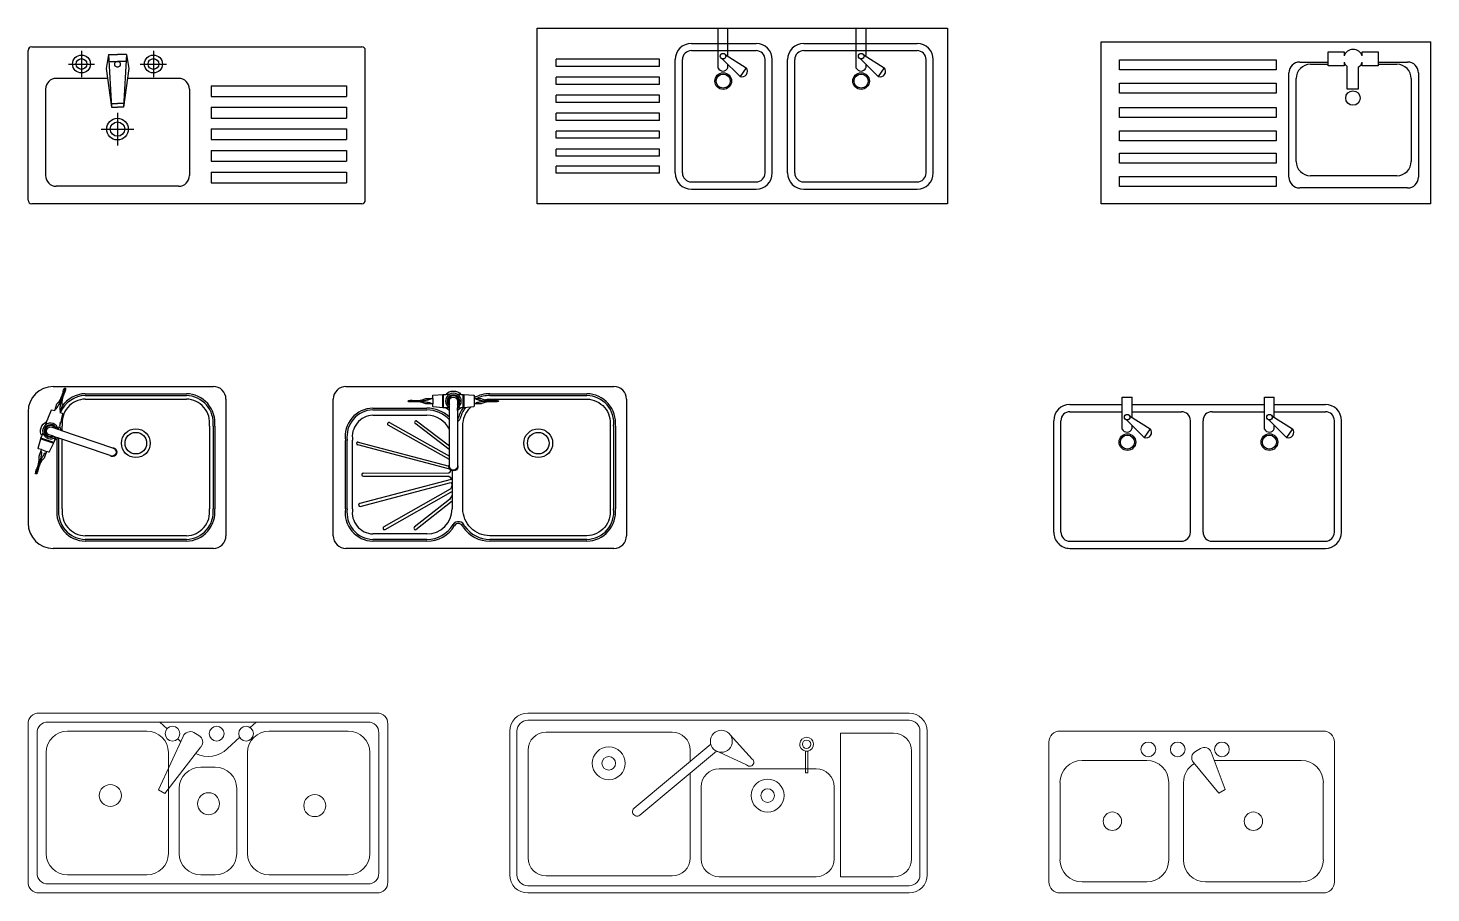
# Model space of a CAD drawing. Header units: inches. Extents: x 5220 to 5724, y 3395 to 3750.
# Drawn here: x 5404.4 to 5546.2, y 3479.5 to 3567 of the extents above; entities that cross this region are included whole.
import ezdxf

# ---------------------------------------------------------------- set-up
doc = ezdxf.new("R2010")
doc.units = ezdxf.units.IN
doc.header["$MEASUREMENT"] = 0
doc.layers.add('EX-A-FLOR-FIXT', color=250, linetype='Continuous')

# ---------------------------------------------------------------- blocks, each defined once
blk = doc.blocks.new('A$C27DD639B')
for p, q in [((0, 0), (0, 450)), ((0, 450), (916.2, 450)), ((916.2, 0), (916.2, 450)), ((50.5, 372.3), (50.5, 400.1)), ((50.5, 400.1), (486.3, 400.1)), ((486.3, 400.1), (486.3, 372.3)), ((551.5, 394.1), (630.4, 394.1)), ((630.4, 383.4), (630.4, 422.8)), ((630.4, 422.8), (674.9, 422.8)), ((674.9, 422.8), (674.9, 411.1)), ((674.9, 394.1), (674.9, 383.4)), ((725.3, 411.7), (725.3, 422.8)), ((725.3, 422.8), (769.8, 422.8)), ((725.3, 383.4), (725.3, 393.5)), ((769.8, 422.8), (769.8, 383.4)), ((769.8, 394.1), (851.5, 394.1)), ((486.3, 372.3), (50.5, 372.3)), ((521.5, 74.1), (521.5, 364.1)), ((581.5, 388), (630.4, 388)), ((674.9, 383.4), (630.4, 383.4)), ((683, 318.7), (683, 382.1)), ((714.2, 379.9), (714.2, 318.7)), ((769.8, 383.4), (725.3, 383.4)), ((769.8, 388), (821.5, 388)), ((881.5, 364.1), (881.5, 74.1)), ((50.5, 307.4), (50.5, 335.2)), ((50.5, 335.2), (486.3, 335.2)), ((486.3, 335.2), (486.3, 307.4)), ((541.5, 118), (541.5, 348)), ((714.2, 318.7), (683, 318.7)), ((861.5, 348), (861.5, 118)), ((486.3, 307.4), (50.5, 307.4)), ((50.5, 240.3), (50.5, 268.1)), ((50.5, 268.1), (486.3, 268.1)), ((486.3, 240.3), (50.5, 240.3)), ((486.3, 268.1), (486.3, 240.3)), ((50.5, 175.4), (50.5, 203.2)), ((50.5, 203.2), (486.3, 203.2)), ((486.3, 203.2), (486.3, 175.4)), ((486.3, 175.4), (50.5, 175.4)), ((50.5, 112.8), (50.5, 140.6)), ((50.5, 140.6), (486.3, 140.6)), ((486.3, 140.6), (486.3, 112.8)), ((486.3, 112.8), (50.5, 112.8)), ((50.5, 48), (50.5, 75.8)), ((50.5, 75.8), (486.3, 75.8)), ((486.3, 48), (50.5, 48)), ((486.3, 75.8), (486.3, 48)), ((851.5, 44.1), (551.5, 44.1)), ((821.5, 78), (581.5, 78)), ((916.2, 0), (0, 0))]:
    blk.add_line(p, q)
blk.add_circle((699.5, 294.1), 20.1)
for centre, radius, start, end in [((700.2, 402.6), 26.7, 19.9093, 161.5199), ((551.5, 364.1), 30, 90, 180), ((700.2, 402.6), 26.7, 198.4801, 230.0288), ((700.2, 402.6), 26.7, 301.5638, 340.0907), ((851.5, 364.1), 30, 0, 90), ((581.5, 348), 40, 90, 180), ((821.5, 348), 40, 0, 90), ((581.5, 118), 40, 180, 270), ((821.5, 118), 40, 270, 0), ((551.5, 74.1), 30, 180, 270), ((851.5, 74.1), 30, 270, 0)]:
    blk.add_arc(centre, radius, start, end)
blk = doc.blocks.new('A$C7C492201')
for p, q in [((10, 436.6), (927.3, 436.6)), ((0, 10), (0, 426.6)), ((148.5, 425.2), (148.5, 352.2)), ((223.5, 415), (217, 376.2)), ((223.5, 415), (231.8, 268.5)), ((223.5, 415), (248.5, 415)), ((224.6, 395.4), (248.5, 395.4)), ((273.5, 415), (248.5, 415)), ((272.3, 395.4), (248.5, 395.4)), ((273.5, 415), (265.2, 268.5)), ((273.5, 415), (279.9, 376.2)), ((348.5, 425.2), (348.5, 352.2)), ((937.3, 10), (937.3, 426.6)), ((111.9, 388.7), (185, 388.7)), ((217, 376.2), (231.8, 268.5)), ((279.9, 376.2), (265.2, 268.5)), ((311.9, 388.7), (385, 388.7)), ((48.5, 318.8), (48.5, 78.8)), ((220.8, 348.8), (78.5, 348.8)), ((418.5, 348.8), (276.2, 348.8)), ((448.5, 318.8), (448.5, 78.8)), ((509.1, 328.4), (509.1, 298.4)), ((509.1, 328.4), (885, 328.4)), ((885, 328.4), (885, 298.4)), ((231.3, 278.6), (248.5, 278.6)), ((265.6, 278.6), (248.5, 278.6)), ((509.1, 298.4), (885, 298.4)), ((231.8, 268.5), (248.5, 268.5)), ((265.2, 268.5), (248.5, 268.5)), ((248.5, 252.8), (248.5, 162.6)), ((509.1, 268.4), (509.1, 238.4)), ((509.1, 268.4), (885, 268.4)), ((509.1, 238.4), (885, 238.4)), ((885, 268.4), (885, 238.4)), ((203.4, 207.7), (293.5, 207.7)), ((509.1, 208.4), (885, 208.4)), ((509.1, 208.4), (509.1, 178.4)), ((885, 208.4), (885, 178.4)), ((509.1, 178.4), (885, 178.4)), ((509.1, 148.4), (509.1, 118.4)), ((509.1, 148.4), (885, 148.4)), ((509.1, 118.4), (885, 118.4)), ((885, 148.4), (885, 118.4)), ((509.1, 88.4), (509.1, 58.4)), ((509.1, 88.4), (885, 88.4)), ((885, 88.4), (885, 58.4)), ((418.5, 48.8), (78.5, 48.8)), ((509.1, 58.4), (885, 58.4)), ((927.3, 0), (10, 0))]:
    blk.add_line(p, q)
for centre, radius in [((148.5, 388.7), 25), ((148.5, 388.7), 15), ((348.5, 388.7), 25), ((348.5, 388.7), 15), ((248.5, 207.7), 30), ((248.5, 207.7), 20)]:
    blk.add_circle(centre, radius)
for centre, radius, start, end in [((10, 426.6), 10, 90, 180), ((927.3, 426.6), 10, 0, 90), ((247.3, 388), 7.19, 80.5252, 279.4748), ((249.6, 388), 7.19, 260.5252, 99.4748), ((78.5, 318.8), 30, 90, 180), ((418.5, 318.8), 30, 0, 90), ((78.5, 78.8), 30, 180, 270), ((418.5, 78.8), 30, 270, 0), ((10, 10), 10, 180, 270), ((927.3, 10), 10, 270, 0)]:
    blk.add_arc(centre, radius, start, end)
blk = doc.blocks.new('A$C6CB038CA')
for p, q in [((0, 0), (0, 488.5)), ((0, 488.5), (1140.7, 488.5)), ((502.8, 377.5), (502.8, 488.5)), ((529.8, 412.8), (529.8, 488.5)), ((886.8, 377.5), (886.8, 488.5)), ((913.8, 412.8), (913.8, 488.5)), ((1140.7, 488.5), (1140.7, 0)), ((428.4, 445.8), (608.4, 445.8)), ((740.8, 445.8), (1055.8, 445.8)), ((52.2, 382.1), (52.2, 402.1)), ((339.4, 402.1), (52.2, 402.1)), ((339.4, 382.1), (339.4, 402.1)), ((383.4, 85.8), (383.4, 400.8)), ((403.4, 85.8), (403.4, 400.8)), ((428.4, 425.8), (608.4, 425.8)), ((563.7, 353.9), (514.9, 402.4)), ((521.9, 415.4), (580.3, 378.4)), ((633.4, 85.8), (633.4, 400.8)), ((653.4, 85.8), (653.4, 400.8)), ((695.8, 85.8), (695.8, 400.8)), ((715.8, 85.8), (715.8, 400.8)), ((740.8, 425.8), (1055.8, 425.8)), ((947.8, 353.9), (899, 402.4)), ((906, 415.4), (964.3, 378.4)), ((1080.8, 85.8), (1080.8, 400.8)), ((1100.8, 85.8), (1100.8, 400.8)), ((339.4, 382.1), (52.2, 382.1)), ((52.2, 332.1), (52.2, 352.1)), ((339.4, 352.1), (52.2, 352.1)), ((339.4, 332.1), (339.4, 352.1)), ((529.8, 377.6), (529.8, 387.6)), ((580.3, 378.4), (563.7, 353.9)), ((913.8, 377.6), (913.8, 387.6)), ((964.3, 378.4), (947.8, 353.9)), ((339.4, 332.1), (52.2, 332.1)), ((52.2, 282.1), (52.2, 302.1)), ((339.4, 302.1), (52.2, 302.1)), ((339.4, 282.1), (52.2, 282.1)), ((339.4, 282.1), (339.4, 302.1)), ((52.2, 232.1), (52.2, 252.1)), ((339.4, 252.1), (52.2, 252.1)), ((339.4, 232.1), (339.4, 252.1)), ((339.4, 232.1), (52.2, 232.1)), ((52.2, 182.1), (52.2, 202.1)), ((339.4, 202.1), (52.2, 202.1)), ((339.4, 182.1), (339.4, 202.1)), ((339.4, 182.1), (52.2, 182.1)), ((52.2, 132.1), (52.2, 152.1)), ((339.4, 152.1), (52.2, 152.1)), ((339.4, 132.1), (52.2, 132.1)), ((339.4, 132.1), (339.4, 152.1)), ((52.2, 84.8), (52.2, 104.8)), ((339.4, 104.8), (52.2, 104.8)), ((339.4, 84.8), (52.2, 84.8)), ((339.4, 84.8), (339.4, 104.8)), ((428.4, 60.8), (608.4, 60.8)), ((428.4, 40.8), (608.4, 40.8)), ((740.8, 60.8), (1055.8, 60.8)), ((740.8, 40.8), (1055.8, 40.8)), ((1140.7, 0), (0, 0))]:
    blk.add_line(p, q)
for centre, radius in [((516.4, 410.5), 7.79), ((900.5, 410.5), 7.79), ((516.9, 341.2), 23.1), ((516.9, 341.3), 19.5), ((900.1, 341.2), 23.1), ((900.2, 341.3), 19.5)]:
    blk.add_circle(centre, radius)
for centre, radius, start, end in [((428.4, 400.8), 45, 90, 180), ((608.4, 400.8), 45, 0, 90), ((740.8, 400.8), 45, 90, 180), ((1055.8, 400.8), 45, 0, 90), ((428.4, 400.8), 25, 90, 180), ((608.4, 400.8), 25, 0, 90), ((740.8, 400.8), 25, 90, 180), ((1055.8, 400.8), 25, 0, 90), ((516.1, 383.8), 14.9, 205.1043, 335.2171), ((568.7, 368.6), 15.5, 251.2024, 39.3215), ((900.1, 383.8), 14.9, 205.1043, 335.2171), ((952.8, 368.6), 15.5, 251.2024, 39.3215), ((428.4, 85.8), 45, 180, 270), ((428.4, 85.8), 25, 180, 270), ((608.4, 85.8), 25, 270, 0), ((608.4, 85.8), 45, 270, 0), ((740.8, 85.8), 45, 180, 270), ((740.8, 85.8), 25, 180, 270), ((1055.8, 85.8), 25, 270, 0), ((1055.8, 85.8), 45, 270, 0)]:
    blk.add_arc(centre, radius, start, end)
blk = doc.blocks.new('A$C153F49BB')
at = {"ltscale": 1000}
for p, q in [((70, 450), (515, 450)), ((159.1, 430), (440, 430)), ((159.1, 425), (440, 425)), ((159.1, 415), (440, 415)), ((550, 415), (550, 35)), ((0, 380), (0, 70)), ((95, 327.1), (95, 340)), ((504.1, 340), (504.1, 110)), ((514.1, 340), (514.1, 110)), ((519.1, 340), (519.1, 110)), ((71.4, 294.4), (35.9, 306.6)), ((69.4, 292.5), (36.2, 303.8)), ((36.9, 274.5), (51, 269.7)), ((80, 304.4), (80, 110)), ((85, 306.7), (85, 110)), ((95, 110), (95, 303.3)), ((440, 35), (159.1, 35)), ((440, 25), (159.1, 25)), ((440, 20), (159.1, 20)), ((515, 0), (70, 0))]:
    blk.add_line(p, q, dxfattribs=at)
blk.add_lwpolyline([(90.4, 328.6), (235, 279.2, -0.164418), (240, 278.8, -0.849314), (231.9, 255.1, -0.164418), (227.7, 257.9), (83.1, 307.4, -0.107035), (73.4, 300.5), (71.4, 294.4), (69.4, 292.5), (70.4, 292.1), (59, 268.2, -0.392238), (57.5, 267.5), (51, 269.7), (44.6, 251.2, 0.095415), (32.6, 233.7, 0.01788), (27.8, 218.9, -0.110831), (23.2, 207.7, -0.841313), (20.8, 208.5, -0.110831), (24, 220.2, 0.01788), (29.3, 234.8, 0.091516), (30.5, 256), (36.9, 274.5), (29.2, 277.1, -0.392238), (28.4, 278.6), (35.2, 304.2), (36.2, 303.8), (35.9, 306.6), (38, 312.6, -0.44599), (51.5, 352.2), (53.6, 358.2), (55.5, 360.2), (54.5, 360.5), (64.8, 384.9, -0.392238), (66.3, 385.6), (74, 382.9), (80.3, 401.5, 0.091516), (92.3, 419, 0.01788), (97.1, 433.7, -0.110831), (101.8, 445, -0.841313), (104.1, 444.2, -0.110831), (100.9, 432.4, 0.01788), (95.6, 417.9, 0.095415), (94.5, 396.6), (88.1, 378.1), (94.6, 375.9, -0.392238), (95.4, 374.4), (89.7, 348.5), (88.7, 348.8), (89, 346.1), (87, 340, -0.107035)], format="xyb", close=True, dxfattribs=at)
for points in [[(75.3, 386.7, 0.255199), (80.1, 390.7, 0.005211), (85.3, 399.3, 0.044747), (87.8, 404.2), (101.8, 445)], [(104.1, 444.2), (90.2, 403.4, 0.044747), (89.1, 398, 0.005211), (88, 388, 0.255199), (89.3, 381.9)], [(51.5, 352.2), (48.4, 343.2, 0.279954), (41, 321.6), (38, 312.6)], [(76.6, 309.6), (68.2, 312.5), (58.8, 315.7, -1), (66.1, 337), (75.5, 333.8), (83.9, 330.9)], [(90.4, 328.6), (83.9, 330.9, 0.001876), (83.9, 331), (87, 340)], [(83.1, 307.4), (76.6, 309.6, -0.001876), (76.5, 309.5), (73.4, 300.5)], [(235, 279.2), (236.1, 278.8, -1.092181), (228.8, 257.5), (227.7, 257.9)], [(35.6, 270.8, -0.255199), (37, 264.7, -0.005211), (35.8, 254.7, -0.044747), (34.7, 249.2), (20.8, 208.5)], [(23.2, 207.7), (37.1, 248.4, -0.044747), (39.6, 253.4, -0.005211), (44.8, 262, -0.255199), (49.6, 266)]]:
    blk.add_lwpolyline(points, format="xyb", dxfattribs=at)
for radius in [40, 30]:
    blk.add_circle((299.5, 292.4), radius, dxfattribs=at)
for centre, radius, start, end in [((70, 380), 70, 90, 180), ((160.8, 348.8), 81.2, 91.1922, 145.4805), ((438.3, 348.8), 81.2, 353.7986, 88.8078), ((515, 415), 35, 0, 90), ((160.8, 348.7), 76.3, 91.2742, 157.9087), ((160.8, 348.7), 66.4, 91.477, 187.5055), ((438.3, 348.7), 76.3, 353.4172, 88.7258), ((438.3, 348.7), 66.4, 352.4945, 88.523), ((62.5, 326.3), 21.9, 192.3816, 309.8224), ((62.5, 326.3), 17.5, 21.1072, 301.0968), ((62.5, 326.3), 15, 29.6923, 292.5116), ((62.5, 326.3), 21.9, 12.3816, 129.8224), ((160.8, 101.2), 81.2, 173.7986, 268.8078), ((160.8, 101.3), 76.3, 173.4172, 268.7258), ((160.8, 101.3), 66.4, 172.4945, 268.523), ((438.3, 101.3), 66.4, 271.477, 7.5055), ((438.3, 101.3), 76.3, 271.2742, 6.5828), ((438.3, 101.2), 81.2, 271.1922, 6.2014), ((70, 70), 70, 180, 270), ((515, 35), 35, 270, 0)]:
    blk.add_arc(centre, radius, start, end, dxfattribs=at)
blk = doc.blocks.new('A$C63A909BA')
at = {"ltscale": 1000}
for p, q in [((35, 450), (780, 450)), ((435, 430), (705, 430)), ((0, 35), (0, 415)), ((110, 390), (260, 390)), ((276.5, 416.8), (276.5, 401.9)), ((304, 391.8), (304, 426.9)), ((306.5, 390.6), (306.5, 428.1)), ((361.1, 390.6), (361.1, 428.1)), ((361.1, 390.6), (361.1, 428.1)), ((363.6, 391.8), (363.6, 426.9)), ((363.6, 391.8), (363.6, 426.9)), ((391.1, 416.8), (391.1, 401.9)), ((435, 425), (705, 425)), ((815, 415), (815, 35)), ((110, 385), (260, 385)), ((110.1, 370), (260, 370)), ((231.3, 354.2), (322.5, 284.8)), ((322.5, 247.1), (152.9, 342.1)), ((156.2, 349.5), (322.5, 256.2)), ((322.3, 274.7), (226.3, 347.8)), ((779.1, 340), (779.1, 110)), ((784.1, 340), (784.1, 110)), ((33.7, 110), (33.7, 300)), ((38.7, 110), (38.7, 300)), ((53.7, 109.6), (53.7, 300.4)), ((323.9, 220.1), (68.4, 287.6)), ((69.4, 295.6), (321.6, 228.8)), ((83.5, 208.9), (321.1, 210.1)), ((83.5, 200.9), (321.1, 200.9)), ((330, 216), (330, 110)), ((327.7, 191.9), (73.3, 124.7)), ((74.4, 116.7), (327, 183.6)), ((324.6, 164.9), (140.7, 59.8)), ((144, 52.4), (326.2, 156.7)), ((322.6, 136.3), (224.3, 58.6)), ((229.3, 52.2), (330, 131.8)), ((260, 40), (110.1, 40)), ((780, 0), (35, 0)), ((260, 25), (110, 25)), ((260, 20), (110, 20)), ((705, 25), (435, 25)), ((705, 20), (435, 20))]:
    blk.add_line(p, q, dxfattribs=at)
blk.add_lwpolyline([(345, 383.7), (345, 230.9, -0.164418), (346.3, 226, -0.849314), (321.3, 226, -0.164418), (322.5, 230.9), (322.5, 383.7, -0.107035), (312.9, 390.6), (306.5, 390.6), (304, 391.8), (304, 390.8), (277.7, 393.7, -0.392238), (276.5, 395), (276.5, 401.9), (256.9, 401.9, 0.095415), (236.4, 407.6, 0.01788), (221, 407.3, -0.110831), (208.8, 408.1, -0.841313), (208.8, 410.6, -0.110831), (221, 411.4, 0.01788), (236.4, 411.1, 0.091516), (256.9, 416.8), (276.5, 416.8), (276.5, 424.9, -0.392238), (277.7, 426.1), (304, 427.9), (304, 426.9), (306.5, 428.1), (312.9, 428.1, -0.44599), (354.7, 428.1), (361.1, 428.1), (363.6, 426.9), (363.6, 427.9), (389.9, 426.1, -0.392238), (391.1, 424.9), (391.1, 416.8), (410.7, 416.8, 0.091516), (431.2, 411.1, 0.01788), (446.6, 411.4, -0.110831), (458.8, 410.6, -0.841313), (458.8, 408.1, -0.110831), (446.6, 407.3, 0.01788), (431.2, 407.6, 0.095415), (410.7, 401.9), (391.1, 401.9), (391.1, 395, -0.392238), (389.9, 393.7), (363.6, 390.8), (363.6, 391.8), (361.1, 390.6), (354.7, 390.6, -0.107035)], format="xyb", close=True, dxfattribs=at)
for points in [[(354.7, 428.1), (345.2, 428.1, 0.279954), (322.4, 428.1), (312.9, 428.1)], [(272.6, 416.8, -0.255199), (267.2, 413.5, -0.005211), (257.4, 411.4, -0.044747), (251.9, 410.6), (208.8, 410.6)], [(208.8, 408.1), (251.9, 408.1, -0.044747), (257.4, 407.3, -0.005211), (267.2, 405.2, -0.255199), (272.6, 402)], [(322.5, 383.7), (322.5, 390.5, -0.001876), (322.4, 390.6), (312.9, 390.6)], [(322.5, 390.5), (322.5, 399.4), (322.5, 409.4, -1), (345, 409.4), (345, 399.4), (345, 390.5)], [(345, 383.7), (345, 390.5, 0.001876), (345.2, 390.6), (354.7, 390.6)], [(419.4, 413.4, -0.052389), (435, 415), (705, 415, -0.445378), (769.1, 340), (769.1, 110, -0.445378), (705, 35), (435, 35, -0.414214), (360, 110), (360, 340, -0.197917), (381.8, 392.8)], [(391.1, 400.8, -0.006105), (392.6, 401.9, -0.006105)], [(395, 416.8, 0.255199), (400.4, 413.5, 0.005211), (410.2, 411.4, 0.044747), (415.7, 410.6), (458.8, 410.6)], [(458.8, 408.1), (415.7, 408.1, 0.044747), (410.2, 407.3, 0.005211), (400.4, 405.2, 0.255199), (395, 402)], [(345, 230.9), (345, 229.7, -1.092181), (322.5, 229.7), (322.5, 230.9)]]:
    blk.add_lwpolyline(points, format="xyb", dxfattribs=at)
for points in [[(322.5, 274.5), (322.3, 274.7)], [(321.1, 210.1), (324.9, 212.7), (326.8, 215.4), (327.5, 216.7), (327.4, 217.2)], [(321.1, 200.9), (324.9, 198.3), (326.9, 195.6), (327.5, 194.3), (326.9, 191.7)], [(326.6, 157.4), (329.9, 157.4), (330.6, 152.1), (330.6, 148.8), (327.9, 143.5), (325.9, 140.2), (322.6, 136.3)], [(327, 183.6), (329.5, 179.2), (329.5, 176.5), (328.8, 171.2), (327.5, 168.6), (326.9, 166.6), (324.6, 164.9)]]:
    blk.add_lwpolyline(points, dxfattribs=at)
for radius in [40, 30]:
    blk.add_circle((569.6, 292.4), radius, dxfattribs=at)
for centre, radius, start, end in [((35, 415), 35, 90, 180), ((435, 340), 90, 90, 119.1957), ((703.3, 348.8), 81.2, 353.7986, 88.8078), ((780, 415), 35, 0, 90), ((112.1, 310.8), 79.2, 91.551, 187.8349), ((260, 300), 90, 45.9739, 90), ((333.8, 409.4), 21.9, 121.2796, 238.7204), ((333.8, 409.4), 17.5, 310.0052, 229.9948), ((333.8, 409.4), 15, 318.5904, 221.4096), ((333.8, 409.4), 21.9, 301.2796, 58.7204), ((435, 340), 90, 145.781, 165.5418), ((435, 340), 85, 142.9619, 165.9722), ((435, 340), 85, 90, 115.4153), ((703.3, 348.7), 76.3, 353.4172, 88.7258), ((112.2, 310.8), 74.3, 91.6616, 188.3215), ((112.2, 310.6), 59.4, 92.0172, 189.8939), ((230, 350.4), 4.05, 67.5508, 247.5508), ((260, 300), 85, 42.6194, 90), ((260, 300), 70, 26.6768, 90), ((336.4, 369.2), 13.3, 310.66, 329.4824), ((336.4, 369.2), 18.3, 298.2943, 331.8884), ((154.5, 345.8), 4.05, 66.255, 246.255), ((68.9, 291.6), 4.05, 82.5927, 262.5927), ((83.5, 205), 4.05, 90, 270), ((83.5, 204.9), 4.05, 90.2625, 270.2625), ((73.9, 120.7), 4.05, 97.6698, 277.6698), ((112.1, 99.2), 79.2, 172.1651, 268.449), ((112.2, 99.2), 74.3, 171.6785, 268.3384), ((112.2, 99.4), 59.4, 170.1061, 267.9828), ((260, 110), 70, 270, 0), ((703.3, 101.2), 81.2, 271.1922, 6.2014), ((703.3, 101.3), 76.3, 271.2742, 6.5828), ((142.3, 56.1), 4.05, 114.0075, 294.0075), ((228, 56), 4.05, 112.7117, 292.7117), ((260, 110), 85, 270, 328.9261), ((260, 110), 90, 270, 328.8241), ((347.9, 55.8), 18.3, 16.8467, 146.7086), ((347.9, 55.8), 13.3, 13.7076, 148.5544), ((435, 110), 90, 214.5823, 270), ((435, 110), 85, 215.1439, 270), ((35, 35), 35, 180, 270), ((780, 35), 35, 270, 0)]:
    blk.add_arc(centre, radius, start, end, dxfattribs=at)
blk = doc.blocks.new('A$C233D5AEA')
at = {"ltscale": 1000}
for p, q in [((375, 800), (65, 800)), ((375, 780), (65, 780)), ((20, 613.1), (20, 755)), ((40, 613.1), (40, 755)), ((400, 440), (400, 755)), ((420, 45), (420, 755)), ((51.1, 606.3), (87.4, 663.6)), ((87.4, 663.6), (111.9, 647)), ((111.9, 647), (62.8, 597.6)), ((55.4, 613.1), (0, 613.1)), ((0, 586.1), (0, 613.1)), ((88.6, 586.1), (0, 586.1)), ((20, 217.6), (20, 586.1)), ((40, 440), (40, 586.1)), ((87.8, 613.1), (78.2, 613.1)), ((375, 415), (65, 415)), ((40, 217.6), (40, 355)), ((375, 380), (65, 380)), ((400, 45), (400, 355)), ((51.1, 210.7), (87.4, 268)), ((111.9, 251.5), (62.8, 202)), ((87.4, 268), (111.9, 251.5)), ((55.4, 217.6), (0, 217.6)), ((0, 190.6), (0, 217.6)), ((87.8, 217.6), (78.2, 217.6)), ((88.6, 190.6), (0, 190.6)), ((20, 45), (20, 190.6)), ((40, 45), (40, 190.6)), ((375, 20), (65, 20)), ((375, 0), (65, 0))]:
    blk.add_line(p, q, dxfattribs=at)
for centre, radius in [((55.3, 599.7), 7.79), ((124.6, 599.4), 23.1), ((124.5, 599.4), 19.5), ((55.3, 204.2), 7.79), ((124.6, 204.7), 23.1), ((124.5, 204.7), 19.5)]:
    blk.add_circle(centre, radius, dxfattribs=at)
for centre, radius, start, end in [((65, 755), 45, 90, 180), ((65, 755), 25, 90, 180), ((375, 755), 45, 0, 90), ((375, 755), 25, 0, 90), ((97.5, 652.1), 15.3, 340.4622, 131.655), ((82, 599.4), 14.9, 296.6237, 67.0796), ((65, 440), 25, 180, 270), ((375, 440), 25, 270, 0), ((65, 355), 25, 90, 180), ((375, 355), 25, 0, 90), ((97.5, 256.6), 15.3, 340.4691, 131.6481), ((82, 203.8), 14.9, 296.6237, 67.0796), ((65, 45), 45, 180, 270), ((65, 45), 25, 180, 270), ((375, 45), 45, 270, 0), ((375, 45), 25, 270, 0)]:
    blk.add_arc(centre, radius, start, end, dxfattribs=at)
blk = doc.blocks.new('A$C3BE07067')
at = {"rotation": 270}
blk.add_blockref('A$C233D5AEA', (0, 420), dxfattribs=at)
blk = doc.blocks.new('A$C676873C5')
at = {"lineweight": 5}
for p, q in [((0, 470), (0, 30)), ((970, 500), (30, 500)), ((945, 475), (55, 475)), ((366.4, 475), (386.2, 456.5)), ((633.6, 475), (617.4, 459.8)), ((1000, 30), (1000, 470)), ((25, 445), (25, 55)), ((330, 450), (110, 450)), ((431.4, 435.1), (362.7, 286.3)), ((460.8, 445.6), (475, 437.4)), ((588.3, 432.6), (554.7, 401.1)), ((890, 450), (670, 450)), ((975, 55), (975, 445)), ((50, 390), (50, 110)), ((380.4, 276.1), (480.6, 406.6)), ((390, 110), (390, 390)), ((416.1, 428.6), (424.7, 420.5)), ((610, 390), (610, 110)), ((950, 110), (950, 390)), ((520, 350), (480, 350)), ((362.7, 286.3), (380.4, 276.1)), ((420, 110), (420, 290)), ((580, 290), (580, 110)), ((110, 50), (330, 50)), ((520, 50), (480, 50)), ((670, 50), (890, 50)), ((55, 25), (945, 25)), ((30, 0), (970, 0))]:
    blk.add_line(p, q, dxfattribs=at)
for centre, radius in [((401.4, 442.8), 20.5), ((524.2, 442.8), 20.5), ((606, 442.8), 20.5), ((228.6, 270.9), 30.6), ((501.5, 247.9), 30.6), ((796.9, 242.7), 30.6)]:
    blk.add_circle(centre, radius, dxfattribs=at)
for centre, radius, start, end in [((30, 470), 30, 90, 180), ((55, 445), 30, 90, 180), ((945, 445), 30, 0, 90), ((970, 470), 30, 0, 90), ((110, 390), 60, 90, 180), ((330, 390), 60, 0, 90), ((450.5, 427.9), 20.5, 60, 159.4623), ((464.8, 419.6), 20.5, 320.5377, 60), ((670, 390), 60, 90, 180), ((890, 390), 60, 0, 90), ((500, 459.6), 80, 244.6413, 313.099), ((480, 290), 60, 90, 180), ((520, 290), 60, 0, 90), ((110, 110), 60, 180, 270), ((330, 110), 60, 270, 0), ((480, 110), 60, 180, 270), ((520, 110), 60, 270, 0), ((670, 110), 60, 180, 270), ((890, 110), 60, 270, 0), ((55, 55), 30, 180, 270), ((945, 55), 30, 270, 0), ((30, 30), 30, 180, 270), ((970, 30), 30, 270, 0)]:
    blk.add_arc(centre, radius, start, end, dxfattribs=at)
blk = doc.blocks.new('A$C392A3B68')
at = {"lineweight": 5}
for p, q in [((1110, 500), (50, 500)), ((1110, 480), (50, 480)), ((0, 450), (0, 50)), ((20, 450), (20, 50)), ((451.4, 447.2), (101.4, 447.2)), ((612.6, 439.7), (674, 372.3)), ((919.2, 444.6), (1066.5, 444.6)), ((919.2, 44.4), (919.2, 444.6)), ((1140, 50), (1140, 450)), ((1160, 50), (1160, 450)), ((51.4, 397.2), (51.4, 97.2)), ((345.8, 235.7), (558.6, 413.8)), ((574.5, 394.4), (361.7, 216.3)), ((501.4, 365.9), (501.4, 397.2)), ((570.3, 396.8), (658.2, 356.1)), ((822.1, 333.8), (822.1, 394.3)), ((828.3, 394.3), (828.3, 333.8)), ((1116.5, 394.6), (1116.5, 94.4)), ((501.4, 97.2), (501.4, 333.2)), ((851.9, 345.1), (581.9, 345.1)), ((828.3, 333.8), (822.1, 333.8)), ((531.9, 295.1), (531.9, 95.1)), ((901.9, 95.1), (901.9, 295.1)), ((101.4, 47.2), (451.4, 47.2)), ((581.9, 45.1), (851.9, 45.1)), ((1066.5, 44.4), (919.2, 44.4)), ((50, 20), (1110, 20)), ((50, 0), (1110, 0))]:
    blk.add_line(p, q, dxfattribs=at)
for centre, radius in [((588.1, 421.6), 30.5), ((275.3, 360.3), 45.8), ((825.2, 413.3), 11.8), ((275.3, 360.3), 18.9), ((716.9, 270.7), 45.8), ((716.9, 270.7), 18.9)]:
    blk.add_circle(centre, radius, dxfattribs=at)
for centre, radius, start, end in [((50, 450), 50, 90, 180), ((50, 450), 30, 90, 180), ((1110, 450), 50, 0, 90), ((1110, 450), 30, 360, 90), ((101.4, 397.2), 50, 90, 180), ((451.4, 397.2), 50, 360, 90), ((825.2, 413.3), 19.3, 279.2212, 260.7788), ((1066.5, 394.6), 50, 360, 90), ((825.2, 413.3), 19.3, 260.7788, 289.3657), ((666.9, 363.4), 11.4, 219.9677, 51.5544), ((581.9, 295.1), 50, 90, 180), ((851.9, 295.1), 50, 0, 90), ((353.7, 226), 12.5, 129.3488, 310.493), ((101.4, 97.2), 50, 180, 270), ((451.4, 97.2), 50, 270, 0), ((581.9, 95.1), 50, 180, 270), ((851.9, 95.1), 50, 270, 0), ((1066.5, 94.4), 50, 270, 360), ((50, 50), 50, 180, 270), ((50, 50), 30, 180, 270), ((1110, 50), 50, 270, 0), ((1110, 50), 30, 270, 0)]:
    blk.add_arc(centre, radius, start, end, dxfattribs=at)
blk = doc.blocks.new('A$C0C270557')
at = {"lineweight": 5}
for p, q in [((30.7, 450), (762.5, 450)), ((0, 30.7), (0, 419.3)), ((421.4, 401.6), (407.1, 393.4)), ((450.8, 391.1), (489.6, 287.5)), ((793.2, 419.3), (793.2, 30.7)), ((271.6, 368.2), (92, 368.2)), ((471.9, 277.2), (401.6, 362.7)), ((701.2, 368.2), (459.3, 368.2)), ((30.7, 306.8), (30.7, 92)), ((333, 92), (333, 306.8)), ((373.9, 306.8), (373.9, 92)), ((489.6, 287.5), (471.9, 277.2)), ((762.5, 92), (762.5, 306.8)), ((762.5, 0), (30.7, 0)), ((92, 30.7), (271.6, 30.7)), ((435.3, 30.7), (701.2, 30.7))]:
    blk.add_line(p, q, dxfattribs=at)
for centre, radius in [((276.2, 398.9), 20.5), ((358, 398.9), 20.5), ((480.7, 398.9), 20.5), ((176.2, 199.4), 25.6), ((568.2, 199.4), 25.6)]:
    blk.add_circle(centre, radius, dxfattribs=at)
for centre, radius, start, end in [((30.7, 419.3), 30.7, 90, 180), ((762.5, 419.3), 30.7, 0, 90), ((417.3, 375.7), 20.5, 120, 219.4623), ((431.6, 383.9), 20.5, 20.5377, 120), ((92, 306.8), 61.4, 90, 180), ((271.6, 306.8), 61.4, 0, 90), ((435.3, 306.8), 61.4, 120.5852, 180), ((701.2, 306.8), 61.4, 0, 90), ((92, 92), 61.4, 180, 270), ((271.6, 92), 61.4, 270, 0), ((435.3, 92), 61.4, 180, 270), ((701.2, 92), 61.4, 270, 0), ((30.7, 30.7), 30.7, 180, 270), ((762.5, 30.7), 30.7, 270, 0)]:
    blk.add_arc(centre, radius, start, end, dxfattribs=at)

msp = doc.modelspace()

# ---------------------------------------------------------------- block references
at = {"layer": 'EX-A-FLOR-FIXT', "xscale": 0.03636363636363636, "yscale": 0.03636363636363636, "zscale": 0.03636363636363636}
for name, p in [('A$C6CB038CA', (5455.88, 3549.19)), ('A$C7C492201', (5404.42, 3549.19)), ('A$C27DD639B', (5512.89, 3549.19)), ('A$C153F49BB', (5404.42, 3514.36)), ('A$C63A909BA', (5435.27, 3514.36)), ('A$C3BE07067', (5508.08, 3514.36)), ('A$C676873C5', (5404.42, 3479.53)), ('A$C392A3B68', (5453.1, 3479.53)), ('A$C0C270557', (5507.6, 3479.53))]:
    msp.add_blockref(name, p, dxfattribs=at)

doc.saveas('drawing.dxf')
